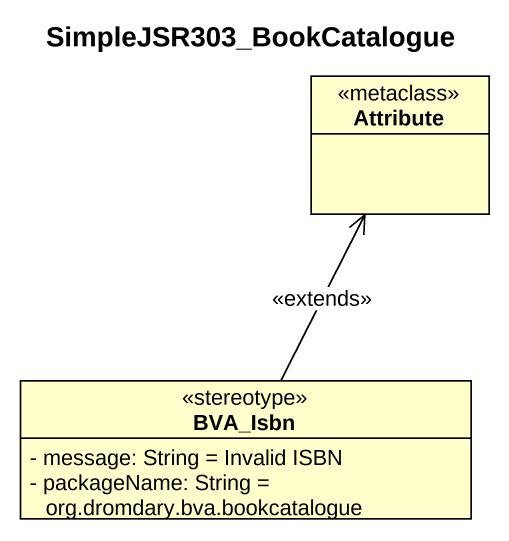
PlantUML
@startuml
title SimpleJSR303_BookCatalogue
hide circle
hide empty members
skinparam classAttributeIconSize 0
class Attribute <<metaclass>>
class BVA_Isbn <<stereotype>> {
  - message: String = Invalid ISBN
  - packageName: String = org.dromdary.bva.bookcatalogue
}
BVA_Isbn -up-> Attribute : <<extends>>
@enduml
